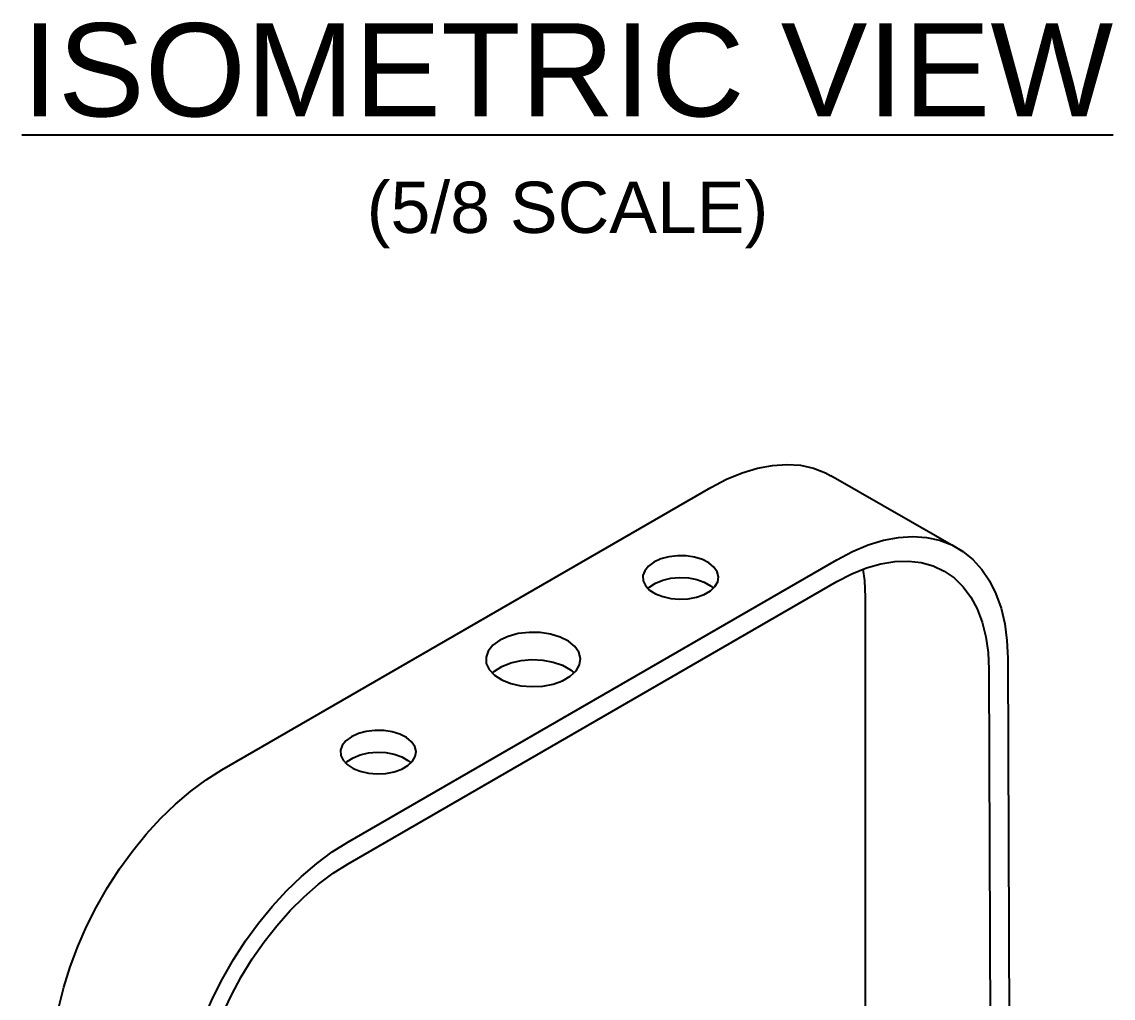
# Model space of a CAD drawing. Header units: inches. Extents: x 0.7 to 44.2, y 3.2 to 34.6.
# Drawn here: x 9.44 to 15.29, y 29.37 to 34.61 of the extents above; entities that cross this region are included whole.
import ezdxf
from ezdxf.enums import TextEntityAlignment as Align

# ---------------------------------------------------------------- set-up
doc = ezdxf.new("R2010")
doc.units = ezdxf.units.IN
doc.header["$MEASUREMENT"] = 0
doc.layers.add('DIM', color=1, linetype='Continuous')
doc.styles.add('Arial', font='arial.ttf')

msp = doc.modelspace()

# ---------------------------------------------------------------- linework, layer by layer
for p, q in [((14.487, 31.7678), (13.7779, 32.1739)), ((10.5094, 30.5949), (13.1344, 32.1103)), ((11.186, 30.2077), (13.811, 31.7231)), ((11.1864, 30.0906), (13.8114, 31.606)), ((13.9625, 31.5223), (13.9625, 28.2177)), ((14.728, 31.1936), (14.74, 27.9581)), ((14.6268, 31.1351), (14.6384, 28.0082))]:
    msp.add_line(p, q)
at = {"flags": 128}
for points in [[(13.1344, 32.1103), (13.2187, 32.1544), (13.3023, 32.1892), (13.3845, 32.2142), (13.4645, 32.2293), (13.5418, 32.2345), (13.6157, 32.2295), (13.6855, 32.2145), (13.7506, 32.1896), (13.7779, 32.1739)], [(13.811, 31.7231), (13.8952, 31.7672), (13.9788, 31.802), (14.061, 31.827), (14.1411, 31.8422), (14.2184, 31.8473), (14.2922, 31.8423), (14.362, 31.8273), (14.4271, 31.8024), (14.487, 31.7678), (14.5412, 31.7239), (14.5891, 31.6709), (14.6305, 31.6093), (14.6649, 31.5397), (14.692, 31.4626), (14.7117, 31.3787), (14.7237, 31.2888), (14.728, 31.1936)], [(12.8284, 31.7099), (12.7991, 31.6886), (12.7792, 31.6639), (12.7696, 31.6374), (12.771, 31.6102), (12.7832, 31.5841), (12.8056, 31.5603), (12.837, 31.5401), (12.8756, 31.5246), (12.9195, 31.5147), (12.9661, 31.5109), (13.0132, 31.5134), (13.0579, 31.522), (13.0981, 31.5364), (13.1315, 31.5556), (13.1562, 31.5788), (13.1711, 31.6046), (13.1752, 31.6316), (13.1684, 31.6584), (13.1509, 31.6836), (13.1239, 31.7057), (13.0886, 31.7237), (13.0471, 31.7364), (13.0015, 31.7433), (12.9543, 31.744), (12.9081, 31.7384), (12.8654, 31.7268), (12.8284, 31.7099)], [(13.8114, 31.606), (13.891, 31.6474), (13.9699, 31.6794), (14.0472, 31.7016), (14.1224, 31.7138), (14.1945, 31.716), (14.263, 31.708), (14.3272, 31.69), (14.3865, 31.6622), (14.4403, 31.6248), (14.488, 31.5781), (14.5293, 31.5227), (14.5636, 31.459), (14.5908, 31.3877), (14.6105, 31.3094), (14.6225, 31.225), (14.6268, 31.1351)], [(13.9508, 31.6716), (13.9583, 31.6122), (13.9625, 31.5223)], [(12.7964, 31.5685), (12.806, 31.5771), (12.8374, 31.5975), (12.876, 31.6131), (12.9199, 31.6233), (12.9666, 31.6273), (13.0136, 31.6251), (13.0584, 31.6166), (13.0985, 31.6025), (13.1319, 31.5834), (13.1481, 31.5698)], [(12.0006, 31.2904), (11.964, 31.2637), (11.939, 31.2329), (11.9271, 31.1997), (11.9288, 31.1658), (11.9441, 31.1331), (11.9721, 31.1033), (12.0113, 31.0781), (12.0596, 31.0587), (12.1144, 31.0464), (12.1728, 31.0416), (12.2315, 31.0447), (12.2875, 31.0555), (12.3377, 31.0734), (12.3794, 31.0975), (12.4104, 31.1264), (12.429, 31.1587), (12.4341, 31.1924), (12.4255, 31.226), (12.4038, 31.2574), (12.3699, 31.2851), (12.3259, 31.3075), (12.274, 31.3235), (12.217, 31.3321), (12.158, 31.333), (12.1003, 31.326), (12.0468, 31.3115), (12.0006, 31.2904)], [(11.9607, 31.1135), (11.9726, 31.1244), (12.0118, 31.1498), (12.0602, 31.1694), (12.115, 31.182), (12.1733, 31.1871), (12.2321, 31.1843), (12.2881, 31.1738), (12.3383, 31.1561), (12.38, 31.1322), (12.4002, 31.1152)], [(11.2047, 30.7726), (11.1754, 30.7512), (11.1554, 30.7266), (11.1459, 30.7), (11.1473, 30.6729), (11.1595, 30.6467), (11.1819, 30.6229), (11.2132, 30.6027), (11.2519, 30.5873), (11.2958, 30.5774), (11.3424, 30.5736), (11.3894, 30.576), (11.4342, 30.5847), (11.4744, 30.599), (11.5078, 30.6183), (11.5325, 30.6414), (11.5474, 30.6672), (11.5515, 30.6942), (11.5446, 30.7211), (11.5272, 30.7462), (11.5002, 30.7684), (11.4649, 30.7863), (11.4234, 30.7991), (11.3778, 30.806), (11.3306, 30.8067), (11.2844, 30.8011), (11.2417, 30.7895), (11.2047, 30.7726)], [(11.1727, 30.6311), (11.1823, 30.6398), (11.2137, 30.6601), (11.2523, 30.6758), (11.2962, 30.6859), (11.3429, 30.69), (11.3899, 30.6877), (11.4347, 30.6793), (11.4748, 30.6651), (11.5082, 30.6461), (11.5244, 30.6324)], [(9.6003, 29.0112), (9.6038, 29.1109), (9.6151, 29.2143), (9.6341, 29.3205), (9.6605, 29.4285), (9.6943, 29.5374), (9.735, 29.6464), (9.7824, 29.7544), (9.836, 29.8606), (9.8953, 29.964), (9.96, 30.0638), (10.0294, 30.1592), (10.1029, 30.2492), (10.1799, 30.3331), (10.2597, 30.4103), (10.3417, 30.4801), (10.4252, 30.5418), (10.5094, 30.5949)], [(10.2768, 28.624), (10.2804, 28.7237), (10.2917, 28.8271), (10.3106, 28.9333), (10.3371, 29.0413), (10.3708, 29.1502), (10.4115, 29.2592), (10.4589, 29.3672), (10.5125, 29.4734), (10.5719, 29.5768), (10.6365, 29.6766), (10.7059, 29.772), (10.7794, 29.862), (10.8564, 29.946), (10.9363, 30.0231), (11.0183, 30.0929), (11.1017, 30.1546), (11.186, 30.2077)], [(10.3781, 28.6824), (10.3816, 28.7768), (10.393, 28.8747), (10.412, 28.9753), (10.4385, 29.0776), (10.4723, 29.1806), (10.5129, 29.2834), (10.5601, 29.3848), (10.6134, 29.484), (10.6722, 29.58), (10.736, 29.6719), (10.8041, 29.7587), (10.876, 29.8397), (10.9509, 29.9141), (11.0281, 29.9811), (11.1069, 30.0401), (11.1864, 30.0906)]]:
    msp.add_lwpolyline(points, dxfattribs=at)

# ---------------------------------------------------------------- texts
at = {"layer": 'DIM', "style": 'Arial'}
for s, height, p in [('%%UISOMETRIC VIEW', 0.5, (12.3646, 34.1025)), ('(5/8 SCALE)', 0.275, (12.3646, 33.4768))]:
    msp.add_text(s, height=height, dxfattribs=at).set_placement(p, align=Align.CENTER)

doc.saveas('drawing.dxf')
